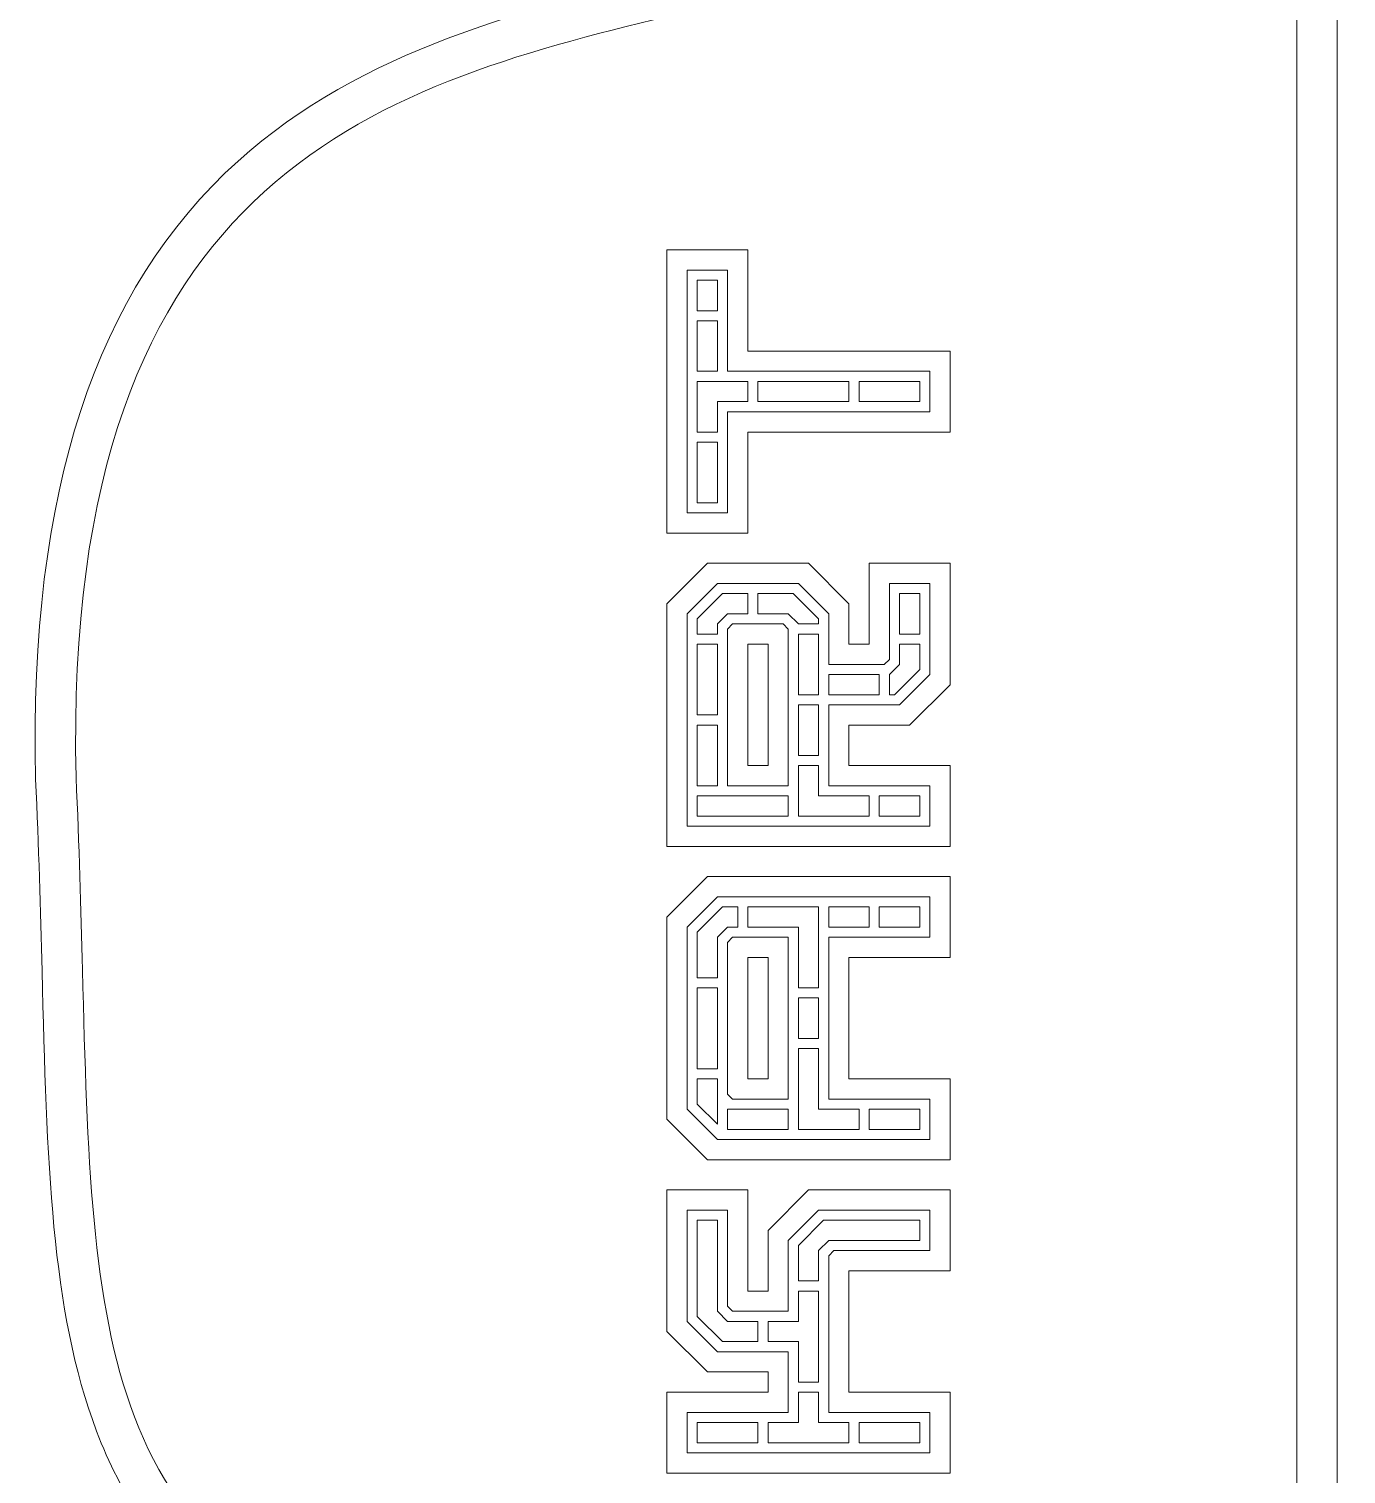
# Model space of a CAD drawing. Header units: millimetres. Extents: x -561 to 595, y -2347 to -7.
# Drawn here: x 92.3 to 418.1, y -1324.4 to -967 of the extents above; entities that cross this region are included whole.
import ezdxf

# ---------------------------------------------------------------- set-up
doc = ezdxf.new("R2010")
doc.units = ezdxf.units.MM
doc.header["$MEASUREMENT"] = 0
doc.layers.add('Calque 1', color=7, linetype='Continuous', lineweight=0)

msp = doc.modelspace()

# ---------------------------------------------------------------- linework, layer by layer
at = {"layer": 'Calque 1'}
for points, knots in [([(271.84, -2165.32), (227.41, -2165.32), (191.67, -2151.42), (165.62, -2124), (153.89, -2111.65), (144.14, -2096.51), (136.64, -2079.01), (130.68, -2065.1), (126.12, -2049.67), (123.08, -2033.14), (118.08, -2005.91), (118.88, -1985.05), (118.97, -1983), (118.97, -1983), (118.69, -1704.18), (118.69, -1704.18), (118.69, -1704.18), (118.71, -1703.96), (118.71, -1703.96), (121.92, -1666.92), (152.18, -1647.02), (184.23, -1625.96), (204.96, -1612.32), (226.4, -1598.23), (242.77, -1578.47), (261.17, -1556.25), (270.11, -1529.95), (270.11, -1498.06), (270.11, -1474.44), (265.7, -1453.47), (257, -1435.73), (250.08, -1421.62), (240.43, -1409.48), (228.31, -1399.64), (207.51, -1382.76), (186.34, -1378.41), (186.12, -1378.37), (186.12, -1378.37), (185.92, -1378.33), (185.92, -1378.33), (185.92, -1378.33), (185.71, -1378.27), (185.71, -1378.27), (164.81, -1372.26), (148.47, -1363.98), (135.78, -1352.94), (123.88, -1342.6), (115.15, -1329.79), (109.08, -1313.78), (97.77, -1283.97), (96.81, -1246.92), (95.6, -1200.01), (95.2, -1184.89), (94.8, -1169.26), (94.01, -1152.6), (94.01, -1152.6), (94, -1152.48), (94, -1152.48), (92.35, -1081.51), (108.73, -1031.54), (144.08, -999.7), (174.85, -972), (215.42, -962.11), (251.22, -953.38), (251.22, -953.38), (251.58, -953.3), (251.58, -953.3), (272.17, -949.49), (291.79, -937.45), (306.82, -919.39), (321.34, -901.94), (329.86, -880.58), (330.18, -860.78), (330.45, -844.28), (325.05, -829.24), (314.58, -817.29), (302.4, -803.4), (283.71, -793.6), (259.03, -788.18), (225.17, -782.3), (196.59, -772.67), (174.08, -759.55), (155.07, -748.48), (140.16, -734.81), (129.78, -718.92), (116.99, -699.35), (113.44, -679.9), (112.73, -667.03), (112.04, -654.73), (113.7, -645.97), (114.18, -643.73), (115.26, -615.34), (125.23, -594.81), (144.67, -580.99), (161.71, -568.88), (184.13, -563.2), (205.81, -557.71), (229.22, -551.78), (253.43, -545.64), (270.72, -531.52), (279.83, -524.08), (286.41, -515.01), (290.84, -503.79), (295.86, -491.07), (298.1, -475.23), (297.5, -456.7), (296.42, -423.47), (256.88, -405.29), (215.02, -386.05), (176.9, -368.53), (137.49, -350.41), (124.55, -318.62), (116.9, -299.83), (113.28, -277.9), (114.35, -256.87), (115.56, -233.07), (122.65, -210.9), (134.87, -192.75), (146.67, -175.2), (163.04, -161.44), (183.53, -151.86), (206.3, -141.21), (234.07, -135.8), (266.09, -135.8), (310.34, -135.8), (345.89, -148.96), (371.74, -174.91), (381.86, -185.06), (390.47, -197.2), (397.33, -211), (402.78, -221.97), (407.15, -234.01), (410.3, -246.78), (415.67, -268.52), (415.68, -284.73), (415.68, -285.41), (415.68, -285.41), (416.03, -1973.14), (416.03, -1973.14), (416.27, -1975.87), (418.05, -1998.36), (414.17, -2027.38), (411.78, -2045.23), (407.73, -2061.83), (402.13, -2076.72), (395.07, -2095.48), (385.5, -2111.57), (373.71, -2124.54), (349.09, -2151.6), (314.82, -2165.32), (271.84, -2165.32)], [0, 0, 0, 0, 1, 1, 1, 2, 2, 2, 3, 3, 3, 4, 4, 4, 5, 5, 5, 6, 6, 6, 7, 7, 7, 8, 8, 8, 9, 9, 9, 10, 10, 10, 11, 11, 11, 12, 12, 12, 13, 13, 13, 14, 14, 14, 15, 15, 15, 16, 16, 16, 17, 17, 17, 18, 18, 18, 19, 19, 19, 20, 20, 20, 21, 21, 21, 22, 22, 22, 23, 23, 23, 24, 24, 24, 25, 25, 25, 26, 26, 26, 27, 27, 27, 28, 28, 28, 29, 29, 29, 30, 30, 30, 31, 31, 31, 32, 32, 32, 33, 33, 33, 34, 34, 34, 35, 35, 35, 36, 36, 36, 37, 37, 37, 38, 38, 38, 39, 39, 39, 40, 40, 40, 41, 41, 41, 42, 42, 42, 43, 43, 43, 44, 44, 44, 45, 45, 45, 46, 46, 46, 47, 47, 47, 48, 48, 48, 49, 49, 49, 50, 50, 50, 50]), ([(128.69, -1704.61), (128.69, -1704.61), (128.97, -1983.24), (128.97, -1983.24), (128.97, -1983.24), (128.97, -1983.37), (128.97, -1983.37), (128.96, -1983.58), (127.97, -2004.62), (132.96, -2031.61), (135.88, -2047.36), (140.23, -2062.04), (145.9, -2075.24), (152.93, -2091.59), (162.02, -2105.69), (172.91, -2117.15), (197, -2142.48), (230.28, -2155.32), (271.84, -2155.32), (311.87, -2155.32), (343.64, -2142.71), (366.28, -2117.85), (377.2, -2105.84), (386.1, -2090.87), (392.71, -2073.35), (398.05, -2059.2), (401.93, -2043.37), (404.23, -2026.31), (408.16, -1997.07), (406.08, -1974.07), (406.05, -1973.84), (406.05, -1973.84), (406.03, -1973.6), (406.03, -1973.6), (406.03, -1973.6), (406.03, -1973.37), (406.03, -1973.37), (406.03, -1973.37), (405.68, -285.4), (405.68, -285.4), (405.68, -285.22), (405.65, -269.48), (400.52, -248.88), (395.84, -230.05), (385.8, -203.15), (364.6, -181.91), (340.69, -157.95), (307.55, -145.8), (266.09, -145.8), (235.55, -145.8), (209.2, -150.89), (187.77, -160.92), (168.95, -169.72), (153.94, -182.31), (143.16, -198.33), (131.97, -214.98), (125.46, -235.39), (124.34, -257.37), (123.34, -276.97), (126.71, -297.38), (133.81, -314.85), (145.26, -342.98), (182.85, -360.26), (219.2, -376.96), (240.25, -386.64), (262.02, -396.65), (278.31, -408.73), (297.37, -422.86), (306.91, -438.44), (307.49, -456.38), (308.73, -494.41), (298.77, -521.52), (277.05, -539.26), (258.04, -554.79), (232.74, -561.2), (208.27, -567.4), (186.52, -572.91), (165.98, -578.12), (150.46, -589.15), (133.39, -601.28), (125.04, -618.88), (124.16, -644.55), (124.16, -644.55), (124.14, -645.07), (124.14, -645.07), (124.14, -645.07), (124.02, -645.58), (124.02, -645.58), (124, -645.65), (121.97, -654.25), (122.74, -666.92), (123.44, -678.51), (126.7, -696.02), (138.26, -713.62), (147.81, -728.16), (161.6, -740.73), (179.25, -750.99), (200.73, -763.48), (228.18, -772.68), (260.85, -778.34), (260.85, -778.34), (261.06, -778.39), (261.06, -778.39), (287.93, -784.27), (308.46, -795.14), (322.1, -810.7), (334.24, -824.54), (340.49, -841.92), (340.18, -860.95), (339.82, -882.99), (330.46, -906.62), (314.51, -925.78), (298.02, -945.59), (276.37, -958.85), (253.54, -963.11), (181.78, -980.6), (100.48, -1000.46), (104, -1152.19), (104.79, -1168.93), (105.2, -1184.6), (105.59, -1199.75), (106.79, -1245.71), (107.73, -1282.01), (118.43, -1310.23), (129.68, -1339.9), (151.22, -1357.91), (188.28, -1368.61), (190.9, -1369.15), (212.49, -1374.06), (234.23, -1391.57), (247.58, -1402.31), (258.21, -1415.59), (265.84, -1431.04), (275.31, -1450.22), (280.11, -1472.77), (280.11, -1498.06), (280.11, -1532.37), (270.41, -1560.76), (250.47, -1584.85), (233.15, -1605.76), (211.07, -1620.28), (189.72, -1634.31), (158.53, -1654.82), (131.58, -1672.53), (128.69, -1704.61)], [0, 0, 0, 0, 1, 1, 1, 2, 2, 2, 3, 3, 3, 4, 4, 4, 5, 5, 5, 6, 6, 6, 7, 7, 7, 8, 8, 8, 9, 9, 9, 10, 10, 10, 11, 11, 11, 12, 12, 12, 13, 13, 13, 14, 14, 14, 15, 15, 15, 16, 16, 16, 17, 17, 17, 18, 18, 18, 19, 19, 19, 20, 20, 20, 21, 21, 21, 22, 22, 22, 23, 23, 23, 24, 24, 24, 25, 25, 25, 26, 26, 26, 27, 27, 27, 28, 28, 28, 29, 29, 29, 30, 30, 30, 31, 31, 31, 32, 32, 32, 33, 33, 33, 34, 34, 34, 35, 35, 35, 36, 36, 36, 37, 37, 37, 38, 38, 38, 39, 39, 39, 40, 40, 40, 41, 41, 41, 42, 42, 42, 43, 43, 43, 44, 44, 44, 45, 45, 45, 46, 46, 46, 47, 47, 47, 48, 48, 48, 48]), ([(320.11, -1066.72), (320.11, -1066.72), (270.12, -1066.72), (270.12, -1066.72), (270.12, -1066.72), (270.12, -1091.7), (270.12, -1091.7), (270.12, -1091.7), (250.11, -1091.7), (250.11, -1091.7), (250.11, -1091.7), (250.11, -1021.7), (250.11, -1021.7), (250.11, -1021.7), (270.12, -1021.7), (270.12, -1021.7), (270.12, -1021.7), (270.12, -1046.7), (270.12, -1046.7), (270.12, -1046.7), (320.11, -1046.7), (320.11, -1046.7), (320.11, -1046.7), (320.11, -1066.72), (320.11, -1066.72)], [0, 0, 0, 0, 1, 1, 1, 2, 2, 2, 3, 3, 3, 4, 4, 4, 5, 5, 5, 6, 6, 6, 7, 7, 7, 8, 8, 8, 8]), ([(315.12, -1051.71), (315.12, -1051.71), (265.11, -1051.71), (265.11, -1051.71), (265.11, -1051.71), (265.11, -1026.71), (265.11, -1026.71), (265.11, -1026.71), (255.11, -1026.71), (255.11, -1026.71), (255.11, -1026.71), (255.11, -1086.71), (255.11, -1086.71), (255.11, -1086.71), (265.11, -1086.71), (265.11, -1086.71), (265.11, -1086.71), (265.11, -1061.71), (265.11, -1061.71), (265.11, -1061.71), (315.12, -1061.71), (315.12, -1061.71), (315.12, -1061.71), (315.12, -1051.71), (315.12, -1051.71)], [0, 0, 0, 0, 1, 1, 1, 2, 2, 2, 3, 3, 3, 4, 4, 4, 5, 5, 5, 6, 6, 6, 7, 7, 7, 8, 8, 8, 8]), ([(262.62, -1036.71), (262.62, -1036.71), (257.61, -1036.71), (257.61, -1036.71), (257.61, -1036.71), (257.61, -1029.2), (257.61, -1029.2), (257.61, -1029.2), (262.62, -1029.2), (262.62, -1029.2), (262.62, -1029.2), (262.62, -1036.71), (262.62, -1036.71)], [0, 0, 0, 0, 1, 1, 1, 2, 2, 2, 3, 3, 3, 4, 4, 4, 4]), ([(262.62, -1051.71), (262.62, -1051.71), (257.61, -1051.71), (257.61, -1051.71), (257.61, -1051.71), (257.61, -1039.2), (257.61, -1039.2), (257.61, -1039.2), (262.62, -1039.2), (262.62, -1039.2), (262.62, -1039.2), (262.62, -1051.71), (262.62, -1051.71)], [0, 0, 0, 0, 1, 1, 1, 2, 2, 2, 3, 3, 3, 4, 4, 4, 4]), ([(270.12, -1059.21), (270.12, -1059.21), (262.62, -1059.21), (262.62, -1059.21), (262.62, -1059.21), (262.62, -1066.72), (262.62, -1066.72), (262.62, -1066.72), (257.61, -1066.72), (257.61, -1066.72), (257.61, -1066.72), (257.61, -1054.21), (257.61, -1054.21), (257.61, -1054.21), (270.12, -1054.21), (270.12, -1054.21), (270.12, -1054.21), (270.12, -1059.21), (270.12, -1059.21)], [0, 0, 0, 0, 1, 1, 1, 2, 2, 2, 3, 3, 3, 4, 4, 4, 5, 5, 5, 6, 6, 6, 6]), ([(295.12, -1059.21), (295.12, -1059.21), (272.61, -1059.21), (272.61, -1059.21), (272.61, -1059.21), (272.61, -1054.21), (272.61, -1054.21), (272.61, -1054.21), (295.12, -1054.21), (295.12, -1054.21), (295.12, -1054.21), (295.12, -1059.21), (295.12, -1059.21)], [0, 0, 0, 0, 1, 1, 1, 2, 2, 2, 3, 3, 3, 4, 4, 4, 4]), ([(312.62, -1059.21), (312.62, -1059.21), (297.62, -1059.21), (297.62, -1059.21), (297.62, -1059.21), (297.62, -1054.21), (297.62, -1054.21), (297.62, -1054.21), (312.62, -1054.21), (312.62, -1054.21), (312.62, -1054.21), (312.62, -1059.21), (312.62, -1059.21)], [0, 0, 0, 0, 1, 1, 1, 2, 2, 2, 3, 3, 3, 4, 4, 4, 4]), ([(262.62, -1084.22), (262.62, -1084.22), (257.61, -1084.22), (257.61, -1084.22), (257.61, -1084.22), (257.61, -1069.21), (257.61, -1069.21), (257.61, -1069.21), (262.62, -1069.21), (262.62, -1069.21), (262.62, -1069.21), (262.62, -1084.22), (262.62, -1084.22)], [0, 0, 0, 0, 1, 1, 1, 2, 2, 2, 3, 3, 3, 4, 4, 4, 4]), ([(320.11, -1169.19), (320.11, -1169.19), (250.11, -1169.19), (250.11, -1169.19), (250.11, -1169.19), (250.11, -1109.2), (250.11, -1109.2), (250.11, -1109.2), (260.12, -1099.19), (260.12, -1099.19), (260.12, -1099.19), (285.11, -1099.19), (285.11, -1099.19), (285.11, -1099.19), (295.12, -1109.2), (295.12, -1109.2), (295.12, -1109.2), (295.12, -1119.2), (295.12, -1119.2), (295.12, -1119.2), (300.11, -1119.2), (300.11, -1119.2), (300.11, -1119.2), (300.11, -1099.19), (300.11, -1099.19), (300.11, -1099.19), (320.11, -1099.19), (320.11, -1099.19), (320.11, -1099.19), (320.11, -1129.2), (320.11, -1129.2), (320.11, -1129.2), (310.11, -1139.2), (310.11, -1139.2), (310.11, -1139.2), (295.12, -1139.2), (295.12, -1139.2), (295.12, -1139.2), (295.12, -1149.19), (295.12, -1149.19), (295.12, -1149.19), (320.11, -1149.19), (320.11, -1149.19), (320.11, -1149.19), (320.11, -1169.19), (320.11, -1169.19)], [0, 0, 0, 0, 1, 1, 1, 2, 2, 2, 3, 3, 3, 4, 4, 4, 5, 5, 5, 6, 6, 6, 7, 7, 7, 8, 8, 8, 9, 9, 9, 10, 10, 10, 11, 11, 11, 12, 12, 12, 13, 13, 13, 14, 14, 14, 15, 15, 15, 15]), ([(315.12, -1104.2), (315.12, -1104.2), (305.12, -1104.2), (305.12, -1104.2), (305.12, -1104.2), (305.12, -1122.94), (305.12, -1122.94), (305.12, -1122.94), (303.87, -1124.19), (303.87, -1124.19), (303.87, -1124.19), (290.11, -1124.19), (290.11, -1124.19), (290.11, -1124.19), (290.11, -1111.7), (290.11, -1111.7), (290.11, -1111.7), (282.61, -1104.2), (282.61, -1104.2), (282.61, -1104.2), (262.62, -1104.2), (262.62, -1104.2), (262.62, -1104.2), (255.11, -1111.7), (255.11, -1111.7), (255.11, -1111.7), (255.11, -1164.2), (255.11, -1164.2), (255.11, -1164.2), (315.12, -1164.2), (315.12, -1164.2), (315.12, -1164.2), (315.12, -1154.2), (315.12, -1154.2), (315.12, -1154.2), (290.11, -1154.2), (290.11, -1154.2), (290.11, -1154.2), (290.11, -1134.19), (290.11, -1134.19), (290.11, -1134.19), (307.61, -1134.19), (307.61, -1134.19), (307.61, -1134.19), (315.12, -1126.7), (315.12, -1126.7), (315.12, -1126.7), (315.12, -1104.2), (315.12, -1104.2)], [0, 0, 0, 0, 1, 1, 1, 2, 2, 2, 3, 3, 3, 4, 4, 4, 5, 5, 5, 6, 6, 6, 7, 7, 7, 8, 8, 8, 9, 9, 9, 10, 10, 10, 11, 11, 11, 12, 12, 12, 13, 13, 13, 14, 14, 14, 15, 15, 15, 16, 16, 16, 16]), ([(270.12, -1111.7), (270.12, -1111.7), (265.11, -1111.7), (265.11, -1111.7), (265.11, -1111.7), (262.62, -1114.19), (262.62, -1114.19), (262.62, -1114.19), (262.62, -1116.69), (262.62, -1116.69), (262.62, -1116.69), (257.61, -1116.69), (257.61, -1116.69), (257.61, -1116.69), (257.61, -1112.95), (257.61, -1112.95), (257.61, -1112.95), (263.86, -1106.69), (263.86, -1106.69), (263.86, -1106.69), (270.12, -1106.69), (270.12, -1106.69), (270.12, -1106.69), (270.12, -1111.7), (270.12, -1111.7)], [0, 0, 0, 0, 1, 1, 1, 2, 2, 2, 3, 3, 3, 4, 4, 4, 5, 5, 5, 6, 6, 6, 7, 7, 7, 8, 8, 8, 8]), ([(287.62, -1114.19), (287.62, -1114.19), (282.61, -1114.19), (282.61, -1114.19), (282.61, -1114.19), (280.12, -1111.7), (280.12, -1111.7), (280.12, -1111.7), (272.61, -1111.7), (272.61, -1111.7), (272.61, -1111.7), (272.61, -1106.69), (272.61, -1106.69), (272.61, -1106.69), (281.36, -1106.69), (281.36, -1106.69), (281.36, -1106.69), (287.62, -1112.95), (287.62, -1112.95), (287.62, -1112.95), (287.62, -1114.19), (287.62, -1114.19)], [0, 0, 0, 0, 1, 1, 1, 2, 2, 2, 3, 3, 3, 4, 4, 4, 5, 5, 5, 6, 6, 6, 7, 7, 7, 7]), ([(312.62, -1116.69), (312.62, -1116.69), (307.61, -1116.69), (307.61, -1116.69), (307.61, -1116.69), (307.61, -1106.69), (307.61, -1106.69), (307.61, -1106.69), (312.62, -1106.69), (312.62, -1106.69), (312.62, -1106.69), (312.62, -1116.69), (312.62, -1116.69)], [0, 0, 0, 0, 1, 1, 1, 2, 2, 2, 3, 3, 3, 4, 4, 4, 4]), ([(280.12, -1154.2), (280.12, -1154.2), (265.11, -1154.2), (265.11, -1154.2), (265.11, -1154.2), (265.11, -1115.44), (265.11, -1115.44), (265.11, -1115.44), (266.36, -1114.19), (266.36, -1114.19), (266.36, -1114.19), (278.87, -1114.19), (278.87, -1114.19), (278.87, -1114.19), (280.12, -1115.44), (280.12, -1115.44), (280.12, -1115.44), (280.12, -1154.2), (280.12, -1154.2)], [0, 0, 0, 0, 1, 1, 1, 2, 2, 2, 3, 3, 3, 4, 4, 4, 5, 5, 5, 6, 6, 6, 6]), ([(287.62, -1131.69), (287.62, -1131.69), (282.61, -1131.69), (282.61, -1131.69), (282.61, -1131.69), (282.61, -1116.69), (282.61, -1116.69), (282.61, -1116.69), (287.62, -1116.69), (287.62, -1116.69), (287.62, -1116.69), (287.62, -1131.69), (287.62, -1131.69)], [0, 0, 0, 0, 1, 1, 1, 2, 2, 2, 3, 3, 3, 4, 4, 4, 4]), ([(262.62, -1136.7), (262.62, -1136.7), (257.61, -1136.7), (257.61, -1136.7), (257.61, -1136.7), (257.61, -1119.2), (257.61, -1119.2), (257.61, -1119.2), (262.62, -1119.2), (262.62, -1119.2), (262.62, -1119.2), (262.62, -1136.7), (262.62, -1136.7)], [0, 0, 0, 0, 1, 1, 1, 2, 2, 2, 3, 3, 3, 4, 4, 4, 4]), ([(275.11, -1119.2), (275.11, -1119.2), (270.12, -1119.2), (270.12, -1119.2), (270.12, -1119.2), (270.12, -1149.19), (270.12, -1149.19), (270.12, -1149.19), (275.11, -1149.19), (275.11, -1149.19), (275.11, -1149.19), (275.11, -1119.2), (275.11, -1119.2)], [0, 0, 0, 0, 1, 1, 1, 2, 2, 2, 3, 3, 3, 4, 4, 4, 4]), ([(312.62, -1125.44), (312.62, -1125.44), (306.37, -1131.69), (306.37, -1131.69), (306.37, -1131.69), (305.12, -1131.69), (305.12, -1131.69), (305.12, -1131.69), (305.12, -1126.7), (305.12, -1126.7), (305.12, -1126.7), (307.61, -1124.19), (307.61, -1124.19), (307.61, -1124.19), (307.61, -1119.2), (307.61, -1119.2), (307.61, -1119.2), (312.62, -1119.2), (312.62, -1119.2), (312.62, -1119.2), (312.62, -1125.44), (312.62, -1125.44)], [0, 0, 0, 0, 1, 1, 1, 2, 2, 2, 3, 3, 3, 4, 4, 4, 5, 5, 5, 6, 6, 6, 7, 7, 7, 7]), ([(302.61, -1131.69), (302.61, -1131.69), (290.11, -1131.69), (290.11, -1131.69), (290.11, -1131.69), (290.11, -1126.7), (290.11, -1126.7), (290.11, -1126.7), (302.61, -1126.7), (302.61, -1126.7), (302.61, -1126.7), (302.61, -1131.69), (302.61, -1131.69)], [0, 0, 0, 0, 1, 1, 1, 2, 2, 2, 3, 3, 3, 4, 4, 4, 4]), ([(287.62, -1146.7), (287.62, -1146.7), (282.61, -1146.7), (282.61, -1146.7), (282.61, -1146.7), (282.61, -1134.19), (282.61, -1134.19), (282.61, -1134.19), (287.62, -1134.19), (287.62, -1134.19), (287.62, -1134.19), (287.62, -1146.7), (287.62, -1146.7)], [0, 0, 0, 0, 1, 1, 1, 2, 2, 2, 3, 3, 3, 4, 4, 4, 4]), ([(262.62, -1154.2), (262.62, -1154.2), (257.61, -1154.2), (257.61, -1154.2), (257.61, -1154.2), (257.61, -1139.2), (257.61, -1139.2), (257.61, -1139.2), (262.62, -1139.2), (262.62, -1139.2), (262.62, -1139.2), (262.62, -1154.2), (262.62, -1154.2)], [0, 0, 0, 0, 1, 1, 1, 2, 2, 2, 3, 3, 3, 4, 4, 4, 4]), ([(300.11, -1161.7), (300.11, -1161.7), (282.61, -1161.7), (282.61, -1161.7), (282.61, -1161.7), (282.61, -1149.19), (282.61, -1149.19), (282.61, -1149.19), (287.62, -1149.19), (287.62, -1149.19), (287.62, -1149.19), (287.62, -1156.7), (287.62, -1156.7), (287.62, -1156.7), (300.11, -1156.7), (300.11, -1156.7), (300.11, -1156.7), (300.11, -1161.7), (300.11, -1161.7)], [0, 0, 0, 0, 1, 1, 1, 2, 2, 2, 3, 3, 3, 4, 4, 4, 5, 5, 5, 6, 6, 6, 6]), ([(280.12, -1161.7), (280.12, -1161.7), (257.61, -1161.7), (257.61, -1161.7), (257.61, -1161.7), (257.61, -1156.7), (257.61, -1156.7), (257.61, -1156.7), (280.12, -1156.7), (280.12, -1156.7), (280.12, -1156.7), (280.12, -1161.7), (280.12, -1161.7)], [0, 0, 0, 0, 1, 1, 1, 2, 2, 2, 3, 3, 3, 4, 4, 4, 4]), ([(312.62, -1161.7), (312.62, -1161.7), (302.61, -1161.7), (302.61, -1161.7), (302.61, -1161.7), (302.61, -1156.7), (302.61, -1156.7), (302.61, -1156.7), (312.62, -1156.7), (312.62, -1156.7), (312.62, -1156.7), (312.62, -1161.7), (312.62, -1161.7)], [0, 0, 0, 0, 1, 1, 1, 2, 2, 2, 3, 3, 3, 4, 4, 4, 4]), ([(320.11, -1246.67), (320.11, -1246.67), (260.12, -1246.67), (260.12, -1246.67), (260.12, -1246.67), (250.11, -1236.68), (250.11, -1236.68), (250.11, -1236.68), (250.11, -1186.69), (250.11, -1186.69), (250.11, -1186.69), (260.12, -1176.67), (260.12, -1176.67), (260.12, -1176.67), (320.11, -1176.67), (320.11, -1176.67), (320.11, -1176.67), (320.11, -1196.69), (320.11, -1196.69), (320.11, -1196.69), (295.12, -1196.69), (295.12, -1196.69), (295.12, -1196.69), (295.12, -1226.68), (295.12, -1226.68), (295.12, -1226.68), (320.11, -1226.68), (320.11, -1226.68), (320.11, -1226.68), (320.11, -1246.67), (320.11, -1246.67)], [0, 0, 0, 0, 1, 1, 1, 2, 2, 2, 3, 3, 3, 4, 4, 4, 5, 5, 5, 6, 6, 6, 7, 7, 7, 8, 8, 8, 9, 9, 9, 10, 10, 10, 10]), ([(315.12, -1181.68), (315.12, -1181.68), (262.62, -1181.68), (262.62, -1181.68), (262.62, -1181.68), (255.11, -1189.18), (255.11, -1189.18), (255.11, -1189.18), (255.11, -1234.18), (255.11, -1234.18), (255.11, -1234.18), (262.62, -1241.68), (262.62, -1241.68), (262.62, -1241.68), (315.12, -1241.68), (315.12, -1241.68), (315.12, -1241.68), (315.12, -1231.69), (315.12, -1231.69), (315.12, -1231.69), (290.11, -1231.69), (290.11, -1231.69), (290.11, -1231.69), (290.11, -1191.68), (290.11, -1191.68), (290.11, -1191.68), (315.12, -1191.68), (315.12, -1191.68), (315.12, -1191.68), (315.12, -1181.68), (315.12, -1181.68)], [0, 0, 0, 0, 1, 1, 1, 2, 2, 2, 3, 3, 3, 4, 4, 4, 5, 5, 5, 6, 6, 6, 7, 7, 7, 8, 8, 8, 9, 9, 9, 10, 10, 10, 10]), ([(267.61, -1189.18), (267.61, -1189.18), (265.11, -1189.18), (265.11, -1189.18), (265.11, -1189.18), (262.62, -1191.68), (262.62, -1191.68), (262.62, -1191.68), (262.62, -1201.68), (262.62, -1201.68), (262.62, -1201.68), (257.61, -1201.68), (257.61, -1201.68), (257.61, -1201.68), (257.61, -1190.43), (257.61, -1190.43), (257.61, -1190.43), (263.86, -1184.18), (263.86, -1184.18), (263.86, -1184.18), (267.61, -1184.18), (267.61, -1184.18), (267.61, -1184.18), (267.61, -1189.18), (267.61, -1189.18)], [0, 0, 0, 0, 1, 1, 1, 2, 2, 2, 3, 3, 3, 4, 4, 4, 5, 5, 5, 6, 6, 6, 7, 7, 7, 8, 8, 8, 8]), ([(287.62, -1204.19), (287.62, -1204.19), (282.61, -1204.19), (282.61, -1204.19), (282.61, -1204.19), (282.61, -1189.18), (282.61, -1189.18), (282.61, -1189.18), (270.12, -1189.18), (270.12, -1189.18), (270.12, -1189.18), (270.12, -1184.18), (270.12, -1184.18), (270.12, -1184.18), (287.62, -1184.18), (287.62, -1184.18), (287.62, -1184.18), (287.62, -1204.19), (287.62, -1204.19)], [0, 0, 0, 0, 1, 1, 1, 2, 2, 2, 3, 3, 3, 4, 4, 4, 5, 5, 5, 6, 6, 6, 6]), ([(300.11, -1189.18), (300.11, -1189.18), (290.11, -1189.18), (290.11, -1189.18), (290.11, -1189.18), (290.11, -1184.18), (290.11, -1184.18), (290.11, -1184.18), (300.11, -1184.18), (300.11, -1184.18), (300.11, -1184.18), (300.11, -1189.18), (300.11, -1189.18)], [0, 0, 0, 0, 1, 1, 1, 2, 2, 2, 3, 3, 3, 4, 4, 4, 4]), ([(312.62, -1189.18), (312.62, -1189.18), (302.61, -1189.18), (302.61, -1189.18), (302.61, -1189.18), (302.61, -1184.18), (302.61, -1184.18), (302.61, -1184.18), (312.62, -1184.18), (312.62, -1184.18), (312.62, -1184.18), (312.62, -1189.18), (312.62, -1189.18)], [0, 0, 0, 0, 1, 1, 1, 2, 2, 2, 3, 3, 3, 4, 4, 4, 4]), ([(280.12, -1231.69), (280.12, -1231.69), (266.36, -1231.69), (266.36, -1231.69), (266.36, -1231.69), (265.11, -1230.44), (265.11, -1230.44), (265.11, -1230.44), (265.11, -1192.93), (265.11, -1192.93), (265.11, -1192.93), (266.36, -1191.68), (266.36, -1191.68), (266.36, -1191.68), (280.12, -1191.68), (280.12, -1191.68), (280.12, -1191.68), (280.12, -1231.69), (280.12, -1231.69)], [0, 0, 0, 0, 1, 1, 1, 2, 2, 2, 3, 3, 3, 4, 4, 4, 5, 5, 5, 6, 6, 6, 6]), ([(275.11, -1196.69), (275.11, -1196.69), (270.12, -1196.69), (270.12, -1196.69), (270.12, -1196.69), (270.12, -1226.68), (270.12, -1226.68), (270.12, -1226.68), (275.11, -1226.68), (275.11, -1226.68), (275.11, -1226.68), (275.11, -1196.69), (275.11, -1196.69)], [0, 0, 0, 0, 1, 1, 1, 2, 2, 2, 3, 3, 3, 4, 4, 4, 4]), ([(262.62, -1224.18), (262.62, -1224.18), (257.61, -1224.18), (257.61, -1224.18), (257.61, -1224.18), (257.61, -1204.19), (257.61, -1204.19), (257.61, -1204.19), (262.62, -1204.19), (262.62, -1204.19), (262.62, -1204.19), (262.62, -1224.18), (262.62, -1224.18)], [0, 0, 0, 0, 1, 1, 1, 2, 2, 2, 3, 3, 3, 4, 4, 4, 4]), ([(287.62, -1216.68), (287.62, -1216.68), (282.61, -1216.68), (282.61, -1216.68), (282.61, -1216.68), (282.61, -1206.68), (282.61, -1206.68), (282.61, -1206.68), (287.62, -1206.68), (287.62, -1206.68), (287.62, -1206.68), (287.62, -1216.68), (287.62, -1216.68)], [0, 0, 0, 0, 1, 1, 1, 2, 2, 2, 3, 3, 3, 4, 4, 4, 4]), ([(297.62, -1239.19), (297.62, -1239.19), (282.61, -1239.19), (282.61, -1239.19), (282.61, -1239.19), (282.61, -1219.18), (282.61, -1219.18), (282.61, -1219.18), (287.62, -1219.18), (287.62, -1219.18), (287.62, -1219.18), (287.62, -1234.18), (287.62, -1234.18), (287.62, -1234.18), (297.62, -1234.18), (297.62, -1234.18), (297.62, -1234.18), (297.62, -1239.19), (297.62, -1239.19)], [0, 0, 0, 0, 1, 1, 1, 2, 2, 2, 3, 3, 3, 4, 4, 4, 5, 5, 5, 6, 6, 6, 6]), ([(262.62, -1237.92), (262.62, -1237.92), (257.61, -1232.93), (257.61, -1232.93), (257.61, -1232.93), (257.61, -1226.68), (257.61, -1226.68), (257.61, -1226.68), (262.62, -1226.68), (262.62, -1226.68), (262.62, -1226.68), (262.62, -1237.92), (262.62, -1237.92)], [0, 0, 0, 0, 1, 1, 1, 2, 2, 2, 3, 3, 3, 4, 4, 4, 4]), ([(280.12, -1239.19), (280.12, -1239.19), (265.11, -1239.19), (265.11, -1239.19), (265.11, -1239.19), (265.11, -1234.18), (265.11, -1234.18), (265.11, -1234.18), (280.12, -1234.18), (280.12, -1234.18), (280.12, -1234.18), (280.12, -1239.19), (280.12, -1239.19)], [0, 0, 0, 0, 1, 1, 1, 2, 2, 2, 3, 3, 3, 4, 4, 4, 4]), ([(312.62, -1239.19), (312.62, -1239.19), (300.11, -1239.19), (300.11, -1239.19), (300.11, -1239.19), (300.11, -1234.18), (300.11, -1234.18), (300.11, -1234.18), (312.62, -1234.18), (312.62, -1234.18), (312.62, -1234.18), (312.62, -1239.19), (312.62, -1239.19)], [0, 0, 0, 0, 1, 1, 1, 2, 2, 2, 3, 3, 3, 4, 4, 4, 4]), ([(320.11, -1324.16), (320.11, -1324.16), (250.11, -1324.16), (250.11, -1324.16), (250.11, -1324.16), (250.11, -1304.16), (250.11, -1304.16), (250.11, -1304.16), (275.11, -1304.16), (275.11, -1304.16), (275.11, -1304.16), (275.11, -1299.17), (275.11, -1299.17), (275.11, -1299.17), (260.12, -1299.17), (260.12, -1299.17), (260.12, -1299.17), (250.11, -1289.16), (250.11, -1289.16), (250.11, -1289.16), (250.11, -1254.16), (250.11, -1254.16), (250.11, -1254.16), (270.12, -1254.16), (270.12, -1254.16), (270.12, -1254.16), (270.12, -1279.16), (270.12, -1279.16), (270.12, -1279.16), (275.11, -1279.16), (275.11, -1279.16), (275.11, -1279.16), (275.11, -1264.17), (275.11, -1264.17), (275.11, -1264.17), (285.11, -1254.16), (285.11, -1254.16), (285.11, -1254.16), (320.11, -1254.16), (320.11, -1254.16), (320.11, -1254.16), (320.11, -1274.17), (320.11, -1274.17), (320.11, -1274.17), (295.12, -1274.17), (295.12, -1274.17), (295.12, -1274.17), (295.12, -1304.16), (295.12, -1304.16), (295.12, -1304.16), (320.11, -1304.16), (320.11, -1304.16), (320.11, -1304.16), (320.11, -1324.16), (320.11, -1324.16)], [0, 0, 0, 0, 1, 1, 1, 2, 2, 2, 3, 3, 3, 4, 4, 4, 5, 5, 5, 6, 6, 6, 7, 7, 7, 8, 8, 8, 9, 9, 9, 10, 10, 10, 11, 11, 11, 12, 12, 12, 13, 13, 13, 14, 14, 14, 15, 15, 15, 16, 16, 16, 17, 17, 17, 18, 18, 18, 18]), ([(315.12, -1259.17), (315.12, -1259.17), (287.62, -1259.17), (287.62, -1259.17), (287.62, -1259.17), (280.12, -1266.67), (280.12, -1266.67), (280.12, -1266.67), (280.12, -1284.17), (280.12, -1284.17), (280.12, -1284.17), (266.36, -1284.17), (266.36, -1284.17), (266.36, -1284.17), (265.11, -1282.92), (265.11, -1282.92), (265.11, -1282.92), (265.11, -1259.17), (265.11, -1259.17), (265.11, -1259.17), (255.11, -1259.17), (255.11, -1259.17), (255.11, -1259.17), (255.11, -1286.66), (255.11, -1286.66), (255.11, -1286.66), (262.62, -1294.17), (262.62, -1294.17), (262.62, -1294.17), (280.12, -1294.17), (280.12, -1294.17), (280.12, -1294.17), (280.12, -1309.17), (280.12, -1309.17), (280.12, -1309.17), (255.11, -1309.17), (255.11, -1309.17), (255.11, -1309.17), (255.11, -1319.17), (255.11, -1319.17), (255.11, -1319.17), (315.12, -1319.17), (315.12, -1319.17), (315.12, -1319.17), (315.12, -1309.17), (315.12, -1309.17), (315.12, -1309.17), (290.11, -1309.17), (290.11, -1309.17), (290.11, -1309.17), (290.11, -1270.41), (290.11, -1270.41), (290.11, -1270.41), (291.36, -1269.16), (291.36, -1269.16), (291.36, -1269.16), (315.12, -1269.16), (315.12, -1269.16), (315.12, -1269.16), (315.12, -1259.17), (315.12, -1259.17)], [0, 0, 0, 0, 1, 1, 1, 2, 2, 2, 3, 3, 3, 4, 4, 4, 5, 5, 5, 6, 6, 6, 7, 7, 7, 8, 8, 8, 9, 9, 9, 10, 10, 10, 11, 11, 11, 12, 12, 12, 13, 13, 13, 14, 14, 14, 15, 15, 15, 16, 16, 16, 17, 17, 17, 18, 18, 18, 19, 19, 19, 20, 20, 20, 20]), ([(272.61, -1291.67), (272.61, -1291.67), (263.86, -1291.67), (263.86, -1291.67), (263.86, -1291.67), (257.61, -1285.42), (257.61, -1285.42), (257.61, -1285.42), (257.61, -1261.66), (257.61, -1261.66), (257.61, -1261.66), (262.62, -1261.66), (262.62, -1261.66), (262.62, -1261.66), (262.62, -1284.17), (262.62, -1284.17), (262.62, -1284.17), (265.11, -1286.66), (265.11, -1286.66), (265.11, -1286.66), (272.61, -1286.66), (272.61, -1286.66), (272.61, -1286.66), (272.61, -1291.67), (272.61, -1291.67)], [0, 0, 0, 0, 1, 1, 1, 2, 2, 2, 3, 3, 3, 4, 4, 4, 5, 5, 5, 6, 6, 6, 7, 7, 7, 8, 8, 8, 8]), ([(312.62, -1266.67), (312.62, -1266.67), (290.11, -1266.67), (290.11, -1266.67), (290.11, -1266.67), (287.62, -1269.16), (287.62, -1269.16), (287.62, -1269.16), (287.62, -1276.67), (287.62, -1276.67), (287.62, -1276.67), (282.61, -1276.67), (282.61, -1276.67), (282.61, -1276.67), (282.61, -1267.92), (282.61, -1267.92), (282.61, -1267.92), (288.87, -1261.66), (288.87, -1261.66), (288.87, -1261.66), (312.62, -1261.66), (312.62, -1261.66), (312.62, -1261.66), (312.62, -1266.67), (312.62, -1266.67)], [0, 0, 0, 0, 1, 1, 1, 2, 2, 2, 3, 3, 3, 4, 4, 4, 5, 5, 5, 6, 6, 6, 7, 7, 7, 8, 8, 8, 8]), ([(287.62, -1301.67), (287.62, -1301.67), (282.61, -1301.67), (282.61, -1301.67), (282.61, -1301.67), (282.61, -1291.67), (282.61, -1291.67), (282.61, -1291.67), (275.11, -1291.67), (275.11, -1291.67), (275.11, -1291.67), (275.11, -1286.66), (275.11, -1286.66), (275.11, -1286.66), (282.61, -1286.66), (282.61, -1286.66), (282.61, -1286.66), (282.61, -1279.16), (282.61, -1279.16), (282.61, -1279.16), (287.62, -1279.16), (287.62, -1279.16), (287.62, -1279.16), (287.62, -1301.67), (287.62, -1301.67)], [0, 0, 0, 0, 1, 1, 1, 2, 2, 2, 3, 3, 3, 4, 4, 4, 5, 5, 5, 6, 6, 6, 7, 7, 7, 8, 8, 8, 8]), ([(295.12, -1316.67), (295.12, -1316.67), (275.11, -1316.67), (275.11, -1316.67), (275.11, -1316.67), (275.11, -1311.67), (275.11, -1311.67), (275.11, -1311.67), (282.61, -1311.67), (282.61, -1311.67), (282.61, -1311.67), (282.61, -1304.16), (282.61, -1304.16), (282.61, -1304.16), (287.62, -1304.16), (287.62, -1304.16), (287.62, -1304.16), (287.62, -1311.67), (287.62, -1311.67), (287.62, -1311.67), (295.12, -1311.67), (295.12, -1311.67), (295.12, -1311.67), (295.12, -1316.67), (295.12, -1316.67)], [0, 0, 0, 0, 1, 1, 1, 2, 2, 2, 3, 3, 3, 4, 4, 4, 5, 5, 5, 6, 6, 6, 7, 7, 7, 8, 8, 8, 8]), ([(272.61, -1316.67), (272.61, -1316.67), (257.61, -1316.67), (257.61, -1316.67), (257.61, -1316.67), (257.61, -1311.67), (257.61, -1311.67), (257.61, -1311.67), (272.61, -1311.67), (272.61, -1311.67), (272.61, -1311.67), (272.61, -1316.67), (272.61, -1316.67)], [0, 0, 0, 0, 1, 1, 1, 2, 2, 2, 3, 3, 3, 4, 4, 4, 4]), ([(312.62, -1316.67), (312.62, -1316.67), (297.62, -1316.67), (297.62, -1316.67), (297.62, -1316.67), (297.62, -1311.67), (297.62, -1311.67), (297.62, -1311.67), (312.62, -1311.67), (312.62, -1311.67), (312.62, -1311.67), (312.62, -1316.67), (312.62, -1316.67)], [0, 0, 0, 0, 1, 1, 1, 2, 2, 2, 3, 3, 3, 4, 4, 4, 4])]:
    msp.add_open_spline(points, degree=3, knots=knots, dxfattribs=at)

doc.saveas('drawing.dxf')
